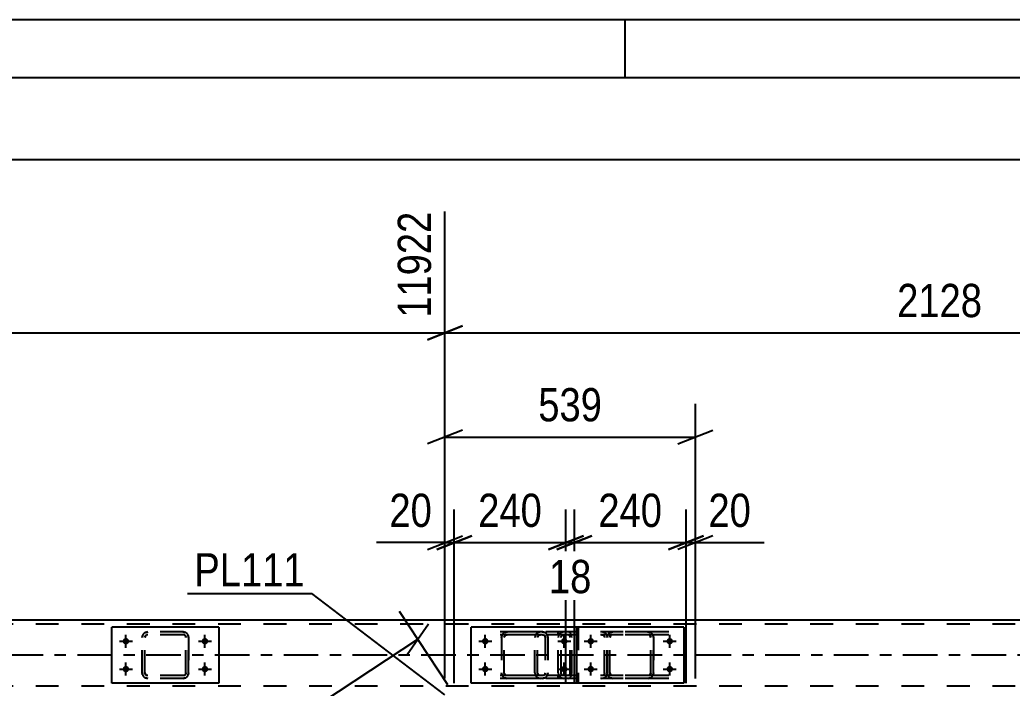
# Model space of a CAD drawing. Header units: millimetres. Extents: x -777 to 412, y -850 to -9.
# Drawn here: x -270 to -184.6, y -67 to -9.5 of the extents above; entities that cross this region are included whole.
import ezdxf

# ---------------------------------------------------------------- set-up
doc = ezdxf.new("R2010")
doc.units = ezdxf.units.MM
doc.linetypes.add('DXK_LINE_DOT2', pattern=[3.9198, 1.9599, -1.9599])
doc.linetypes.add('DXK_LINE_DOT3', pattern=[5.9187, 2.979, -0.9799, 0.9799, -0.9799])
doc.styles.add('Arial Narrow', font='ARIALN.TTF', dxfattribs={"height": 0.2})

# ---------------------------------------------------------------- blocks, each defined once
blk = doc.blocks.new('Unknown-570390744-1132')
at = {"color": 5, "linetype": 'Continuous'}
for p, q in [((412.086, -9.498), (-776.914, -9.498)), ((-217.914, -14.498), (-217.914, -9.498)), ((407.086, -14.498), (-771.914, -14.498))]:
    blk.add_line(p, q, dxfattribs=at)
blk = doc.blocks.new('Part-570390744-2696 - 2615')
at = {"color": 2, "linetype": 'Continuous'}
blk.add_line((-178.07, -61.183), (-377.192, -61.183), dxfattribs=at)
at = {"color": 7, "linetype": 'DXK_LINE_DOT2'}
for p, q in [((-66.749, -61.503), (-670.067, -61.503)), ((-66.749, -66.863), (-670.067, -66.863))]:
    blk.add_line(p, q, dxfattribs=at)
at = {"color": 7, "linetype": 'DXK_LINE_DOT3'}
blk.add_line((-66.749, -64.183), (-670.067, -64.183), dxfattribs=at)
blk = doc.blocks.new('Part-570390744-2942 - 2615')
at = {"color": 7, "linetype": 'DXK_LINE_DOT2'}
for p, q in [((-219.171, -62.219), (-218.987, -62.183)), ((-218.987, -62.183), (-219.171, -62.219)), ((-215.947, -62.183), (-218.987, -62.183)), ((-215.947, -62.183), (-215.764, -62.219)), ((-215.764, -62.219), (-215.947, -62.183)), ((-219.467, -62.663), (-219.431, -62.479)), ((-219.431, -62.479), (-219.467, -62.663)), ((-219.467, -65.703), (-219.467, -62.663)), ((-219.467, -62.663), (-219.467, -62.663)), ((-219.467, -65.703), (-219.467, -62.663)), ((-219.227, -62.663), (-219.209, -62.571)), ((-219.209, -62.571), (-219.227, -62.663)), ((-219.227, -65.703), (-219.227, -62.663)), ((-219.227, -62.663), (-219.227, -62.663)), ((-219.227, -65.703), (-219.227, -62.663)), ((-219.209, -62.571), (-219.157, -62.493)), ((-219.157, -62.493), (-219.209, -62.571)), ((-219.157, -62.493), (-219.079, -62.441)), ((-218.987, -62.423), (-219.079, -62.441)), ((-215.947, -62.423), (-218.987, -62.423)), ((-215.855, -62.441), (-215.947, -62.423)), ((-215.855, -62.441), (-215.778, -62.493)), ((-215.778, -62.493), (-215.855, -62.441)), ((-215.778, -62.493), (-215.725, -62.571)), ((-215.725, -62.571), (-215.778, -62.493)), ((-215.725, -62.571), (-215.707, -62.663)), ((-215.707, -62.663), (-215.725, -62.571)), ((-215.707, -65.703), (-215.707, -62.663)), ((-215.707, -62.663), (-215.707, -62.663)), ((-215.707, -65.703), (-215.707, -62.663)), ((-215.504, -62.479), (-215.467, -62.663)), ((-215.467, -62.663), (-215.504, -62.479)), ((-215.467, -65.703), (-215.467, -62.663)), ((-215.467, -62.663), (-215.467, -62.663)), ((-215.467, -62.663), (-215.467, -65.703)), ((-219.467, -65.703), (-219.467, -65.703)), ((-219.431, -65.886), (-219.467, -65.703)), ((-219.467, -65.703), (-219.431, -65.886)), ((-219.227, -65.703), (-219.227, -65.703)), ((-219.209, -65.794), (-219.227, -65.703)), ((-219.227, -65.703), (-219.209, -65.794)), ((-215.707, -65.703), (-215.725, -65.794)), ((-215.725, -65.794), (-215.707, -65.703)), ((-215.707, -65.703), (-215.707, -65.703)), ((-215.467, -65.703), (-215.504, -65.886)), ((-215.504, -65.886), (-215.467, -65.703)), ((-215.467, -65.703), (-215.467, -65.703)), ((-219.157, -65.872), (-219.209, -65.794)), ((-219.209, -65.794), (-219.157, -65.872)), ((-218.987, -66.183), (-219.171, -66.146)), ((-219.171, -66.146), (-218.987, -66.183)), ((-219.079, -65.924), (-219.157, -65.872)), ((-219.157, -65.872), (-219.079, -65.924)), ((-218.987, -65.943), (-219.079, -65.924)), ((-215.947, -65.943), (-218.987, -65.943)), ((-215.947, -66.183), (-218.987, -66.183)), ((-215.855, -65.924), (-215.947, -65.943)), ((-215.764, -66.146), (-215.947, -66.183)), ((-215.947, -66.183), (-215.764, -66.146)), ((-215.778, -65.872), (-215.855, -65.924)), ((-215.725, -65.794), (-215.778, -65.872)), ((-215.778, -65.872), (-215.725, -65.794))]:
    blk.add_line(p, q, dxfattribs=at)
at = {"color": 7, "linetype": 'DXK_LINE_DOT3'}
blk.add_line((-217.467, -64.183), (-217.467, -64.183), dxfattribs=at)
at = {"color": 7, "linetype": 'DXK_LINE_DOT2'}
for centre, start, end in [((-218.987, -62.663), 112.5, 157.5), ((-218.987, -62.663), 112.5, 157.5), ((-215.947, -62.663), 22.5, 67.5), ((-215.947, -62.663), 22.5, 67.5), ((-218.987, -65.703), 202.5, 247.5), ((-218.987, -65.703), 202.5, 247.5), ((-215.947, -65.703), 292.5, 337.5), ((-215.947, -65.703), 292.5, 337.5)]:
    blk.add_arc(centre, 0.48, start, end, dxfattribs=at)
blk = doc.blocks.new('Part-570390744-2856 - 2615')
at = {"color": 7, "linetype": 'DXK_LINE_DOT2'}
for p, q in [((-222.778, -62.183), (-230.22, -62.183)), ((-225.185, -62.183), (-225.378, -62.219)), ((-223.676, -62.423), (-223.676, -62.183)), ((-222.675, -62.219), (-222.778, -62.183)), ((-222.588, -62.323), (-222.675, -62.219)), ((-222.53, -62.479), (-222.588, -62.323)), ((-222.778, -62.423), (-230.22, -62.423)), ((-225.65, -62.479), (-225.689, -62.663)), ((-225.689, -65.703), (-225.689, -62.663)), ((-225.437, -62.663), (-225.418, -62.571)), ((-225.437, -65.703), (-225.437, -62.663)), ((-225.418, -62.571), (-225.363, -62.493)), ((-225.363, -62.493), (-225.282, -62.441)), ((-225.282, -62.441), (-225.185, -62.423)), ((-222.778, -62.423), (-222.727, -62.441)), ((-222.727, -62.441), (-222.683, -62.493)), ((-222.683, -62.493), (-222.654, -62.571)), ((-222.654, -62.571), (-222.644, -62.663)), ((-222.644, -65.703), (-222.644, -62.663)), ((-222.509, -62.663), (-222.53, -62.479)), ((-222.509, -65.703), (-222.509, -62.663)), ((-225.689, -65.703), (-225.65, -65.886)), ((-225.418, -65.794), (-225.437, -65.703)), ((-222.644, -65.703), (-222.654, -65.794)), ((-222.53, -65.886), (-222.509, -65.703)), ((-222.778, -65.943), (-230.22, -65.943)), ((-222.778, -66.183), (-230.22, -66.183)), ((-225.363, -65.872), (-225.418, -65.794)), ((-225.378, -66.146), (-225.185, -66.183)), ((-225.282, -65.924), (-225.363, -65.872)), ((-225.185, -65.943), (-225.282, -65.924)), ((-223.676, -66.183), (-223.676, -65.943)), ((-222.727, -65.924), (-222.778, -65.943)), ((-222.778, -66.183), (-222.675, -66.146)), ((-222.683, -65.872), (-222.727, -65.924)), ((-222.654, -65.794), (-222.683, -65.872)), ((-222.675, -66.146), (-222.588, -66.042)), ((-222.588, -66.042), (-222.53, -65.886))]:
    blk.add_line(p, q, dxfattribs=at)
for centre, start, end in [((-225.2, -62.678), 111.15132, 156.10487), ((-225.2, -65.687), 203.89513, 248.84868)]:
    blk.add_arc(centre, 0.492, start, end, dxfattribs=at)
blk = doc.blocks.new('Part-570390744-2875 - 2615')
at = {"color": 2, "linetype": 'Continuous'}
for p, q in [((-212.867, -61.783), (-222.067, -61.783)), ((-222.067, -66.583), (-222.067, -61.783)), ((-212.867, -61.783), (-212.867, -66.583)), ((-212.867, -66.583), (-222.067, -66.583))]:
    blk.add_line(p, q, dxfattribs=at)
blk = doc.blocks.new('Part-570390744-2878 - 2615')
at = {"color": 7, "linetype": 'DXK_LINE_DOT2'}
for p, q in [((-259.171, -62.219), (-258.987, -62.183)), ((-258.987, -62.183), (-259.171, -62.219)), ((-255.947, -62.183), (-258.987, -62.183)), ((-255.947, -62.183), (-255.764, -62.219)), ((-255.764, -62.219), (-255.947, -62.183)), ((-259.467, -62.663), (-259.431, -62.479)), ((-259.431, -62.479), (-259.467, -62.663)), ((-259.467, -65.703), (-259.467, -62.663)), ((-259.467, -62.663), (-259.467, -62.663)), ((-259.467, -65.703), (-259.467, -62.663)), ((-259.227, -62.663), (-259.209, -62.571)), ((-259.209, -62.571), (-259.227, -62.663)), ((-259.227, -65.703), (-259.227, -62.663)), ((-259.227, -62.663), (-259.227, -62.663)), ((-259.227, -65.703), (-259.227, -62.663)), ((-259.209, -62.571), (-259.157, -62.493)), ((-259.157, -62.493), (-259.209, -62.571)), ((-259.157, -62.493), (-259.079, -62.441)), ((-258.987, -62.423), (-259.079, -62.441)), ((-255.947, -62.423), (-258.987, -62.423)), ((-255.855, -62.441), (-255.947, -62.423)), ((-255.855, -62.441), (-255.778, -62.493)), ((-255.778, -62.493), (-255.855, -62.441)), ((-255.778, -62.493), (-255.725, -62.571)), ((-255.725, -62.571), (-255.778, -62.493)), ((-255.725, -62.571), (-255.707, -62.663)), ((-255.707, -62.663), (-255.725, -62.571)), ((-255.707, -65.703), (-255.707, -62.663)), ((-255.707, -62.663), (-255.707, -62.663)), ((-255.707, -65.703), (-255.707, -62.663)), ((-255.504, -62.479), (-255.467, -62.663)), ((-255.467, -62.663), (-255.504, -62.479)), ((-255.467, -65.703), (-255.467, -62.663)), ((-255.467, -62.663), (-255.467, -62.663)), ((-255.467, -62.663), (-255.467, -65.703)), ((-259.467, -65.703), (-259.467, -65.703)), ((-259.431, -65.886), (-259.467, -65.703)), ((-259.467, -65.703), (-259.431, -65.886)), ((-259.227, -65.703), (-259.227, -65.703)), ((-259.209, -65.794), (-259.227, -65.703)), ((-259.227, -65.703), (-259.209, -65.794)), ((-255.707, -65.703), (-255.725, -65.794)), ((-255.725, -65.794), (-255.707, -65.703)), ((-255.707, -65.703), (-255.707, -65.703)), ((-255.467, -65.703), (-255.504, -65.886)), ((-255.504, -65.886), (-255.467, -65.703)), ((-255.467, -65.703), (-255.467, -65.703)), ((-259.157, -65.872), (-259.209, -65.794)), ((-259.209, -65.794), (-259.157, -65.872)), ((-258.987, -66.183), (-259.171, -66.146)), ((-259.171, -66.146), (-258.987, -66.183)), ((-259.079, -65.924), (-259.157, -65.872)), ((-259.157, -65.872), (-259.079, -65.924)), ((-258.987, -65.943), (-259.079, -65.924)), ((-255.947, -65.943), (-258.987, -65.943)), ((-255.947, -66.183), (-258.987, -66.183)), ((-255.855, -65.924), (-255.947, -65.943)), ((-255.764, -66.146), (-255.947, -66.183)), ((-255.947, -66.183), (-255.764, -66.146)), ((-255.778, -65.872), (-255.855, -65.924)), ((-255.725, -65.794), (-255.778, -65.872)), ((-255.778, -65.872), (-255.725, -65.794))]:
    blk.add_line(p, q, dxfattribs=at)
at = {"color": 7, "linetype": 'DXK_LINE_DOT3'}
blk.add_line((-257.467, -64.183), (-257.467, -64.183), dxfattribs=at)
at = {"color": 7, "linetype": 'DXK_LINE_DOT2'}
for centre, start, end in [((-258.987, -62.663), 112.5, 157.5), ((-258.987, -62.663), 112.5, 157.5), ((-255.947, -62.663), 22.5, 67.5), ((-255.947, -62.663), 22.5, 67.5), ((-258.987, -65.703), 202.5, 247.5), ((-258.987, -65.703), 202.5, 247.5), ((-255.947, -65.703), 292.5, 337.5), ((-255.947, -65.703), 292.5, 337.5)]:
    blk.add_arc(centre, 0.48, start, end, dxfattribs=at)
blk = doc.blocks.new('Part-570390744-2879 - 2615')
at = {"color": 2, "linetype": 'Continuous'}
for p, q in [((-252.867, -61.783), (-262.067, -61.783)), ((-262.067, -66.583), (-262.067, -61.783)), ((-252.867, -61.783), (-252.867, -66.583)), ((-252.867, -66.583), (-262.067, -66.583))]:
    blk.add_line(p, q, dxfattribs=at)
blk = doc.blocks.new('Part-570390744-2880 - 2615')
at = {"color": 7, "linetype": 'DXK_LINE_DOT2'}
for p, q in [((-228.254, -62.218), (-228.07, -62.182)), ((-228.07, -62.182), (-228.254, -62.218)), ((-225.03, -62.182), (-228.07, -62.182)), ((-225.03, -62.182), (-224.846, -62.218)), ((-224.846, -62.218), (-225.03, -62.182)), ((-228.55, -62.662), (-228.514, -62.478)), ((-228.514, -62.478), (-228.55, -62.662)), ((-228.55, -62.662), (-228.55, -65.702)), ((-228.31, -62.662), (-228.292, -62.57)), ((-228.31, -65.702), (-228.31, -62.662)), ((-228.292, -62.57), (-228.24, -62.492)), ((-228.24, -62.492), (-228.162, -62.44)), ((-228.162, -62.44), (-228.07, -62.422)), ((-225.03, -62.422), (-228.07, -62.422)), ((-225.03, -62.422), (-224.938, -62.44)), ((-224.938, -62.44), (-224.86, -62.492)), ((-224.86, -62.492), (-224.808, -62.57)), ((-224.808, -62.57), (-224.79, -62.662)), ((-224.79, -62.662), (-224.79, -65.702)), ((-224.587, -62.478), (-224.55, -62.662)), ((-224.55, -62.662), (-224.587, -62.478)), ((-224.55, -62.662), (-224.55, -65.702)), ((-228.514, -65.885), (-228.55, -65.702)), ((-228.55, -65.702), (-228.514, -65.885)), ((-228.292, -65.793), (-228.31, -65.702)), ((-224.79, -65.702), (-224.808, -65.793)), ((-224.55, -65.702), (-224.587, -65.885)), ((-224.587, -65.885), (-224.55, -65.702)), ((-228.24, -65.871), (-228.292, -65.793)), ((-228.07, -66.182), (-228.254, -66.145)), ((-228.254, -66.145), (-228.07, -66.182)), ((-228.162, -65.923), (-228.24, -65.871)), ((-228.07, -65.942), (-228.162, -65.923)), ((-225.03, -65.942), (-228.07, -65.942)), ((-225.03, -66.182), (-228.07, -66.182)), ((-224.938, -65.923), (-225.03, -65.942)), ((-224.846, -66.145), (-225.03, -66.182)), ((-225.03, -66.182), (-224.846, -66.145)), ((-224.86, -65.871), (-224.938, -65.923)), ((-224.808, -65.793), (-224.86, -65.871))]:
    blk.add_line(p, q, dxfattribs=at)
at = {"color": 7, "linetype": 'DXK_LINE_DOT3'}
blk.add_line((-226.55, -64.182), (-226.55, -64.182), dxfattribs=at)
at = {"color": 7, "linetype": 'DXK_LINE_DOT2'}
for centre, start, end in [((-228.07, -62.662), 112.5, 157.5), ((-228.07, -62.662), 112.5, 157.5), ((-225.03, -62.662), 22.5, 67.5), ((-225.03, -62.662), 22.5, 67.5), ((-228.07, -65.702), 202.5, 247.5), ((-228.07, -65.702), 202.5, 247.5), ((-225.03, -65.702), 292.5, 337.5), ((-225.03, -65.702), 292.5, 337.5)]:
    blk.add_arc(centre, 0.48, start, end, dxfattribs=at)
blk = doc.blocks.new('Bolt-570390744-2981 - 2615')
at = {"linetype": 'Continuous'}
for points in [[(-220.867, -62.703, -1), (-220.867, -63.263, -1)], [(-214.067, -62.703, -1), (-214.067, -63.263, -1)], [(-220.867, -65.103, -1), (-220.867, -65.663, -1)], [(-214.067, -65.103, -1), (-214.067, -65.663, -1)]]:
    blk.add_hatch(color=1, dxfattribs=at).paths.add_polyline_path(points)
at = {"color": 1, "linetype": 'Continuous'}
for p, q in [((-221.427, -62.983), (-220.307, -62.983)), ((-220.867, -63.543), (-220.867, -62.423)), ((-214.627, -62.983), (-213.507, -62.983)), ((-214.067, -63.543), (-214.067, -62.423)), ((-220.867, -65.943), (-220.867, -64.823)), ((-214.067, -65.943), (-214.067, -64.823)), ((-221.427, -65.383), (-220.307, -65.383)), ((-214.627, -65.383), (-213.507, -65.383))]:
    blk.add_line(p, q, dxfattribs=at)
blk = doc.blocks.new('Bolt-570390744-2983 - 2615')
at = {"linetype": 'Continuous'}
for points in [[(-260.867, -62.703, -1), (-260.867, -63.263, -1)], [(-254.067, -62.703, -1), (-254.067, -63.263, -1)], [(-260.867, -65.103, -1), (-260.867, -65.663, -1)], [(-254.067, -65.103, -1), (-254.067, -65.663, -1)]]:
    blk.add_hatch(color=1, dxfattribs=at).paths.add_polyline_path(points)
at = {"color": 1, "linetype": 'Continuous'}
for p, q in [((-261.427, -62.983), (-260.307, -62.983)), ((-260.867, -63.543), (-260.867, -62.423)), ((-254.627, -62.983), (-253.507, -62.983)), ((-254.067, -63.543), (-254.067, -62.423)), ((-260.867, -65.943), (-260.867, -64.823)), ((-254.067, -65.943), (-254.067, -64.823)), ((-261.427, -65.383), (-260.307, -65.383)), ((-254.627, -65.383), (-253.507, -65.383))]:
    blk.add_line(p, q, dxfattribs=at)
blk = doc.blocks.new('Bolt-570390744-2987 - 2615')
at = {"linetype": 'Continuous'}
for points in [[(-229.95, -62.702, -1), (-229.95, -63.262, -1)], [(-223.15, -62.702, -1), (-223.15, -63.262, -1)], [(-229.95, -65.102, -1), (-229.95, -65.662, -1)], [(-223.15, -65.102, -1), (-223.15, -65.662, -1)]]:
    blk.add_hatch(color=1, dxfattribs=at).paths.add_polyline_path(points)
at = {"color": 1, "linetype": 'Continuous'}
for p, q in [((-230.51, -62.982), (-229.39, -62.982)), ((-229.95, -63.542), (-229.95, -62.422)), ((-223.71, -62.982), (-222.59, -62.982)), ((-223.15, -63.542), (-223.15, -62.422)), ((-229.95, -65.942), (-229.95, -64.822)), ((-223.15, -65.942), (-223.15, -64.822)), ((-230.51, -65.382), (-229.39, -65.382)), ((-223.71, -65.382), (-222.59, -65.382))]:
    blk.add_line(p, q, dxfattribs=at)
blk = doc.blocks.new('Part-570390744-3086 - 2615')
at = {"color": 7, "linetype": 'DXK_LINE_DOT2'}
for p, q in [((-223.165, -62.183), (-223.36, -62.219)), ((-214.151, -62.183), (-223.165, -62.183)), ((-219.734, -62.219), (-219.93, -62.183)), ((-223.637, -62.479), (-223.676, -62.663)), ((-223.676, -65.703), (-223.676, -62.663)), ((-223.42, -62.663), (-223.401, -62.571)), ((-223.42, -65.703), (-223.42, -62.663)), ((-223.401, -62.571), (-223.346, -62.493)), ((-223.346, -62.493), (-223.263, -62.441)), ((-223.263, -62.441), (-223.165, -62.423)), ((-214.151, -62.423), (-223.165, -62.423)), ((-219.93, -62.423), (-219.832, -62.441)), ((-219.832, -62.441), (-219.749, -62.493)), ((-219.749, -62.493), (-219.694, -62.571)), ((-219.694, -62.571), (-219.675, -62.663)), ((-219.675, -65.703), (-219.675, -62.663)), ((-219.419, -62.663), (-219.458, -62.479)), ((-219.419, -65.703), (-219.419, -62.663)), ((-223.676, -65.703), (-223.637, -65.886)), ((-223.401, -65.794), (-223.42, -65.703)), ((-219.675, -65.703), (-219.694, -65.794)), ((-219.458, -65.886), (-219.419, -65.703)), ((-223.346, -65.872), (-223.401, -65.794)), ((-223.36, -66.146), (-223.165, -66.183)), ((-223.263, -65.924), (-223.346, -65.872)), ((-223.165, -65.943), (-223.263, -65.924)), ((-214.151, -65.943), (-223.165, -65.943)), ((-214.151, -66.183), (-223.165, -66.183)), ((-219.832, -65.924), (-219.93, -65.943)), ((-219.93, -66.183), (-219.734, -66.146)), ((-219.749, -65.872), (-219.832, -65.924)), ((-219.694, -65.794), (-219.749, -65.872))]:
    blk.add_line(p, q, dxfattribs=at)
for centre, start, end in [((-223.185, -62.683), 110.75831, 155.68004), ((-219.91, -62.683), 24.31996, 69.24169), ((-223.185, -65.682), 204.31996, 249.24169), ((-219.91, -65.682), 290.75831, 335.68004)]:
    blk.add_arc(centre, 0.496, start, end, dxfattribs=at)
blk = doc.blocks.new('Part-570390744-3178 - 2615')
at = {"color": 2, "linetype": 'Continuous'}
for p, q in [((-221.95, -61.782), (-231.15, -61.782)), ((-231.15, -66.582), (-231.15, -61.782)), ((-221.95, -61.783), (-221.95, -61.782)), ((-222.067, -66.582), (-231.15, -66.582))]:
    blk.add_line(p, q, dxfattribs=at)
at = {"color": 7, "linetype": 'DXK_LINE_DOT2'}
for p, q in [((-221.95, -61.782), (-221.95, -66.582)), ((-221.95, -66.582), (-222.067, -66.582))]:
    blk.add_line(p, q, dxfattribs=at)
blk = doc.blocks.new('StraightDimension-570390744-3812 - 2615')
at = {"color": 7, "linetype": 'Continuous'}
for p, q in [((-233.162, -66.747), (-237.316, -60.431)), ((-236.674, -64.138), (-234.827, -61.486)), ((-268.345, -84.252), (-235.75, -62.812)), ((-265.756, -88.187), (-269.911, -81.871)), ((-267.421, -82.926), (-269.268, -85.577))]:
    blk.add_line(p, q, dxfattribs=at)
at = {"color": 0}
blk.add_wipeout([(-249.667, -71.069), (-251.975, -67.56), (-257.56, -71.233), (-255.252, -74.742)], dxfattribs=at)
at = {"color": 3, "style": 'Arial Narrow'}
blk.add_text('975', height=2.8633, rotation=33.33468, dxfattribs=at).set_placement((-255.08, -73.911))
blk = doc.blocks.new('StraightDimension-570390744-58617 - 2615')
at = {"color": 7, "linetype": 'Continuous'}
for p, q in [((-212.667, -66.583), (-212.667, -51.647)), ((-211.867, -66.183), (-211.867, -51.647)), ((-214.167, -55.097), (-211.167, -53.897)), ((-210.367, -53.897), (-213.367, -55.097)), ((-212.667, -54.497), (-211.867, -54.497)), ((-211.867, -54.497), (-205.96, -54.497)), ((-211.867, -54.497), (-205.96, -54.497))]:
    blk.add_line(p, q, dxfattribs=at)
at = {"color": 0}
blk.add_wipeout([(-206.485, -53.747), (-206.485, -49.547), (-211.342, -49.547), (-211.342, -53.747)], dxfattribs=at)
at = {"color": 3, "style": 'Arial Narrow'}
blk.add_text('20', height=2.8633, dxfattribs=at).set_placement((-210.742, -53.147))
blk = doc.blocks.new('StraightDimension-570390744-58620 - 2615')
at = {"color": 7, "linetype": 'Continuous'}
for p, q in [((-232.612, -66.583), (-232.612, -51.647)), ((-223.005, -66.583), (-223.005, -51.647)), ((-234.112, -55.097), (-231.112, -53.897)), ((-232.612, -54.497), (-223.005, -54.497)), ((-221.505, -53.897), (-224.505, -55.097))]:
    blk.add_line(p, q, dxfattribs=at)
at = {"color": 0}
blk.add_wipeout([(-224.466, -53.747), (-224.466, -49.547), (-231.151, -49.547), (-231.151, -53.747)], dxfattribs=at)
at = {"color": 3, "style": 'Arial Narrow'}
blk.add_text('240', height=2.8633, dxfattribs=at).set_placement((-230.551, -53.147))
blk = doc.blocks.new('StraightDimension-570390744-3642 - 2615')
at = {"color": 7, "linetype": 'Continuous'}
for p, q in [((-233.412, -66.183), (-233.412, -42.556)), ((-211.867, -66.183), (-211.867, -42.556)), ((-231.912, -44.806), (-234.912, -46.006)), ((-213.367, -46.006), (-210.367, -44.806)), ((-233.412, -45.406), (-211.867, -45.406))]:
    blk.add_line(p, q, dxfattribs=at)
at = {"color": 0}
blk.add_wipeout([(-219.297, -44.656), (-219.297, -40.456), (-225.982, -40.456), (-225.982, -44.656)], dxfattribs=at)
at = {"color": 3, "style": 'Arial Narrow'}
blk.add_text('539', height=2.8633, dxfattribs=at).set_placement((-225.382, -44.056))
blk = doc.blocks.new('StraightDimension-570390744-4081 - 2615')
at = {"color": 7, "linetype": 'Continuous'}
blk.add_line((-707.587, -21.533), (-65.949, -21.533), dxfattribs=at)
blk = doc.blocks.new('StraightDimension-570390744-58621 - 2615')
at = {"color": 7, "linetype": 'Continuous'}
for p, q in [((-233.412, -66.183), (-233.412, -51.647)), ((-232.612, -66.583), (-232.612, -51.647)), ((-233.412, -54.497), (-239.318, -54.497)), ((-233.412, -54.497), (-239.318, -54.497)), ((-234.912, -55.097), (-231.912, -53.897)), ((-231.112, -53.897), (-234.112, -55.097)), ((-233.412, -54.497), (-232.612, -54.497))]:
    blk.add_line(p, q, dxfattribs=at)
at = {"color": 0}
blk.add_wipeout([(-233.937, -53.747), (-233.937, -49.547), (-238.793, -49.547), (-238.793, -53.747)], dxfattribs=at)
at = {"color": 3, "style": 'Arial Narrow'}
blk.add_text('20', height=2.8633, dxfattribs=at).set_placement((-238.193, -53.147))
blk = doc.blocks.new('StraightDimension-570390744-3318 - 2615')
at = {"color": 7, "linetype": 'Continuous'}
for p, q in [((-233.412, -66.183), (-233.412, -25.997)), ((-231.912, -35.838), (-234.912, -37.038)), ((-233.412, -36.438), (-148.278, -36.438))]:
    blk.add_line(p, q, dxfattribs=at)
at = {"color": 0}
blk.add_wipeout([(-186.589, -35.688), (-186.589, -31.488), (-195.101, -31.488), (-195.101, -35.688)], dxfattribs=at)
at = {"color": 3, "style": 'Arial Narrow'}
blk.add_text('2128', height=2.8633, dxfattribs=at).set_placement((-194.501, -35.088))
blk = doc.blocks.new('StraightDimension-570390744-3319 - 2615')
at = {"color": 7, "linetype": 'Continuous'}
for p, q in [((-233.412, -66.183), (-233.412, -25.997)), ((-234.912, -37.038), (-231.912, -35.838)), ((-318.546, -36.438), (-233.412, -36.438))]:
    blk.add_line(p, q, dxfattribs=at)
at = {"color": 0, "linetype": 'Continuous'}
blk.add_wipeout([(-234.012, -25.397), (-238.212, -25.397), (-238.212, -35.738), (-234.012, -35.738)], dxfattribs=at)
at = {"color": 3, "linetype": 'Continuous', "style": 'Arial Narrow'}
blk.add_text('11922', height=2.8633, rotation=90.00021, dxfattribs=at).set_placement((-234.612, -35.138))
blk = doc.blocks.new('StraightDimension-570390744-58618 - 2615')
at = {"color": 7, "linetype": 'Continuous'}
for p, q in [((-222.274, -66.583), (-222.274, -51.647)), ((-212.667, -66.583), (-212.667, -51.647)), ((-223.774, -55.097), (-220.774, -53.897)), ((-222.274, -54.497), (-212.667, -54.497)), ((-211.167, -53.897), (-214.167, -55.097))]:
    blk.add_line(p, q, dxfattribs=at)
at = {"color": 0}
blk.add_wipeout([(-214.128, -53.747), (-214.128, -49.547), (-220.813, -49.547), (-220.813, -53.747)], dxfattribs=at)
at = {"color": 3, "style": 'Arial Narrow'}
blk.add_text('240', height=2.8633, dxfattribs=at).set_placement((-220.213, -53.147))
blk = doc.blocks.new('StraightDimension-570390744-58619 - 2615')
at = {"color": 7, "linetype": 'Continuous'}
for p, q in [((-223.005, -66.583), (-223.005, -52.097)), ((-222.274, -66.583), (-222.274, -52.097)), ((-224.505, -55.097), (-221.505, -53.897)), ((-220.774, -53.897), (-223.774, -55.097)), ((-223.005, -54.497), (-222.274, -54.497))]:
    blk.add_line(p, q, dxfattribs=at)
at = {"color": 0}
blk.add_wipeout([(-220.211, -59.447), (-220.211, -55.247), (-225.068, -55.247), (-225.068, -59.447)], dxfattribs=at)
at = {"color": 3, "style": 'Arial Narrow'}
blk.add_text('18', height=2.8633, dxfattribs=at).set_placement((-224.468, -58.847))
blk = doc.blocks.new('Mark-570390744-2748 - 2615')
at = {"color": 30, "linetype": 'Continuous'}
for p in [(-255.577, -58.869), (-233.412, -67.583)]:
    blk.add_line(p, (-244.873, -58.869), dxfattribs=at)
at = {"color": 0}
blk.add_wipeout([(-245.473, -58.269), (-245.473, -55.269), (-254.977, -55.269), (-254.977, -58.269)], dxfattribs=at)
blk.add_wipeout([(-245.473, -58.269), (-245.473, -55.269), (-254.977, -55.269), (-254.977, -58.269)], dxfattribs=at)
at = {"color": 3, "style": 'Arial Narrow'}
blk.add_text('PL111', height=2.8633, dxfattribs=at).set_placement((-254.977, -58.269))

msp = doc.modelspace()

# ---------------------------------------------------------------- block references
for name in ['Unknown-570390744-1132', 'Part-570390744-2696 - 2615', 'Part-570390744-2879 - 2615', 'Part-570390744-2878 - 2615', 'Part-570390744-3178 - 2615', 'Part-570390744-2856 - 2615', 'Part-570390744-2880 - 2615', 'Part-570390744-3086 - 2615', 'Part-570390744-2875 - 2615', 'Part-570390744-2942 - 2615', 'Bolt-570390744-2983 - 2615', 'Bolt-570390744-2987 - 2615', 'Bolt-570390744-2981 - 2615']:
    msp.add_blockref(name, (0, 0))

# ---------------------------------------------------------------- next in the draw order: block references
for name in ['StraightDimension-570390744-58617 - 2615', 'StraightDimension-570390744-3812 - 2615']:
    msp.add_blockref(name, (0, 0))

# ---------------------------------------------------------------- next in the draw order: block references
msp.add_blockref('StraightDimension-570390744-58620 - 2615', (0, 0))

# ---------------------------------------------------------------- next in the draw order: block references
msp.add_blockref('StraightDimension-570390744-3642 - 2615', (0, 0))

# ---------------------------------------------------------------- next in the draw order: block references
msp.add_blockref('StraightDimension-570390744-4081 - 2615', (0, 0))

# ---------------------------------------------------------------- next in the draw order: block references
msp.add_blockref('StraightDimension-570390744-58621 - 2615', (0, 0))

# ---------------------------------------------------------------- next in the draw order: block references
msp.add_blockref('StraightDimension-570390744-3318 - 2615', (0, 0))

# ---------------------------------------------------------------- next in the draw order: block references
for name in ['StraightDimension-570390744-3319 - 2615', 'StraightDimension-570390744-58618 - 2615']:
    msp.add_blockref(name, (0, 0))

# ---------------------------------------------------------------- next in the draw order: block references
for name in ['StraightDimension-570390744-58619 - 2615', 'Mark-570390744-2748 - 2615']:
    msp.add_blockref(name, (0, 0))

doc.saveas('drawing.dxf')
